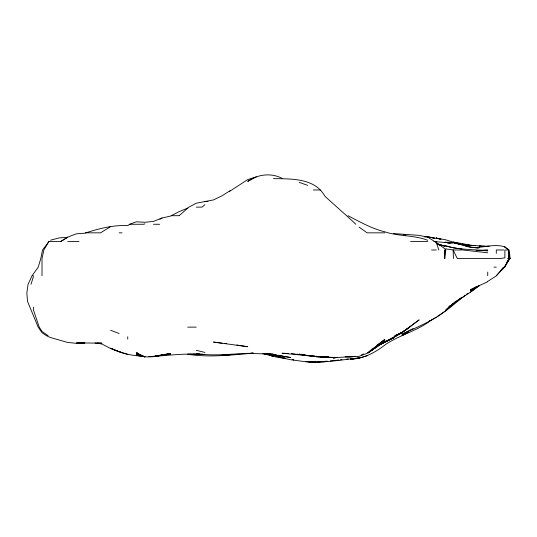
<?xml version="1.0" encoding="UTF-8"?>
<svg xmlns="http://www.w3.org/2000/svg" width="537" height="537" viewBox="0 0 537 537"><rect width="100%" height="100%" fill="white"/><g stroke="black" fill="none" stroke-linecap="round" stroke-linejoin="round"><path stroke-width="0.81" d="M444.435 258.552L444.878 250.054L445.784 249.98L444.878 258.552L444.878 249.98L445.784 249.98M31.032 284.268L33.442 276.474M49.055 241.408L42.53 249.98L40.792 258.552L38.234 267.124L32.113 275.696L28.052 284.268L26.85 292.84L27.521 301.411L38.167 327.127L42.014 332.658L46.383 335.699L50.585 337.578L67.729 342.458L76.301 343.324L84.873 343.049L77.08 342.881M500.491 271.044L504.874 266.916L509.311 258.552L508.512 249.98L504.874 246.839C493.496 243.301 482.092 248.497 470.587 247.356L477.601 247.846M504.874 266.916L509.324 258.552L508.512 249.98L504.874 249.98L504.874 257.861L499.672 258.552L457.323 258.552L453.127 249.98L444.878 248.759L436.306 242.536L427.734 237.2L419.162 235.354L393.446 233.561M508.761 254.659L509.324 258.552L504.874 266.365L509.459 258.552L508.834 254.659M506.545 263.029L509.459 258.552L508.754 256.216M506.713 263.029L509.935 258.552L508.418 260.244M496.544 275.696L503.525 267.124M506.982 261.935L510.15 258.552L509.15 249.98L504.874 247.181M496.302 275.662L504.518 267.124L501.585 269.923M229.447 191.467L247.732 179.58L256.303 176.841L247.732 181.412C257.666 174.297 271.017 172.592 282.019 178.304M179.157 215.666L188.883 207.128L196.3 203.214L213.444 199.932L222.016 195.824L230.588 190.373M204.872 204.657L202.026 207.128L196.3 207.128M320.2 356.816L333.443 357.669L359.159 356.32L367.731 353.031L384.875 339.35L378.384 344.271M454.02 302.841L455.738 301.411M369.57 351.185L372.02 349.238M452.141 304.365L453.443 303.338L452.127 304.325M452.141 304.419L462.015 297.297L454.094 302.861M371.027 350.09L378.894 344.271L384.875 340.894L376.303 345.962L378.927 344.271M449.489 306.345L450.812 305.331M470.587 292.094L479.158 285.536C468.653 294.524 455.859 300.364 445.838 309.983L453.443 303.479C439.514 318.642 420.055 325.556 402.018 334.283L413.181 328.55M42.014 275.696L42.014 258.552L43.853 249.98L48.961 241.408L60.909 241.408L67.729 237.132L76.301 233.823L84.873 233.192C98.546 228.695 113.186 224.808 127.732 225.641L129.592 224.265L136.304 221.801L144.876 222.298L153.441 221.412L162.013 218.029L170.585 216.069L179.157 211.645L187.728 208.061M430.855 320.374C417.276 330.852 400.119 334.86 385.841 344.271C375.632 352.232 363.891 358.917 350.587 359.159L359.159 357.944C341.337 359.743 323.328 363.421 305.392 361.414L315.521 362.045L307.728 361.763M465.304 295.196L446.979 309.983L437.621 316.32M466.613 294.256L467.928 293.309M477.185 286.322L470.587 290.806L477.185 286.463M379.928 344.66L367.805 352.843L380.934 344.271L402.018 332.739L380.773 344.271L393.446 337.511L384.875 342.002L393.446 337.82L385.586 341.451M487.73 281.401L496.302 275.911M428.432 321.643L429.842 320.757M60.909 241.408L67.729 237.247L59.157 237.911L50.585 240.193M110.588 226.621L100.573 232.836L85.423 232.836M477.017 286.416L470.587 290.168L479.158 285.765L470.587 289.691L487.73 281.724M436.306 317.179L431.171 320.119M380.532 344.271L384.875 341.78M428.419 321.69L429.795 320.904M159.872 219.21L162.013 218.029M393.446 337.431L396.575 335.699M402.018 335.699L408.449 332.148M144.876 223.815L143.782 224.265L129.592 224.265M361.461 354.903L363.764 354.017M359.159 358.092L350.587 359.092L359.159 358.085L367.731 355.581M158.12 355.46L170.585 354.064L153.441 356.642L170.585 353.386C159.274 355.017 146.93 360.347 136.304 353.568L144.876 356.843L136.304 354.917L142.533 356.011M153.441 356.662L162.013 355.038M355.266 356.34L350.587 357.004L345.137 356.843M253.484 353.158C231.715 354.87 209.437 357.749 187.728 354.266L197.858 354.151M336.565 357.387L333.443 357.79L336.565 357.414M156.562 355.716L155.005 355.917L156.562 355.722M338.901 360.018L330.329 360.931M340.458 359.817L342.015 359.622M424.613 237.005L427.734 236.609L434.742 238.22M317.105 362.032L320.327 361.676M346.694 359.119L348.251 358.951M317.105 361.992L320.327 361.663M204.872 201.65L207.987 201.368M230.588 354.561L222.016 355.259L239.16 354.185M250.195 353.279L252.659 353.091M324.872 361.3L327.214 361.139M316.3 362.26L307.728 361.461L316.3 362.24L324.872 361.743M250.067 353.333L253.182 353.151M479.937 250.504L487.73 250.108L479.158 250.376L481.501 250.49M273.447 178.633C291.262 178.915 314.971 177.969 324.872 196.213C335.108 205.577 345.727 214.76 355.883 224.265M331.886 357.367L333.443 357.42L316.3 356.669L328.772 357.051C318.83 357.233 308.856 356.313 299.163 354.125L307.728 355.46M204.094 354.514L187.728 354.245M324.872 357.118L328.772 357.253L320.978 356.81M253.182 353.568C234.233 353.151 215.136 356.649 196.3 353.574L200.2 353.997M313.326 189.984L320.314 189.984M171.229 215.699L179.13 215.699M153.441 224.265L159.697 224.265M119.16 232.836L122.04 232.836M384.875 232.836L367.06 232.836L359.159 227.117M67.729 241.408L79.026 241.408M410.59 241.408L427.734 241.408M431.573 249.98L436.306 249.98M453.443 249.98L462.015 249.98M503.646 249.98L496.302 249.98L496.302 253.37M507.499 258.552L508.432 258.552M509.311 258.552L510.15 258.552M493.986 267.124L496.302 267.124M32.113 275.696L33.442 275.696M187.728 327.127L196.233 327.127M137.056 352.843L137.653 352.843M285.134 357.991C277.656 358.112 270.48 355.514 263.338 353.635M315.521 362.119L307.728 362.032L290.591 359.723L282.019 357.911L274.226 355.219M253.182 353.474L247.732 353.346L273.447 354.212L264.875 353.93L273.447 354.695L290.591 357.521L278.119 355.239M148.769 356.514C164.624 356.051 180.358 353.453 196.3 354.292L193.186 354.145M489.288 246.201L479.158 246.134L480.722 246.201M288.248 353.433L282.019 353.239L307.728 355.648M444.878 242.368C456.772 241.234 467.378 248.222 479.158 247.819L470.587 247.356M76.301 342.868L102.017 343.177L97.338 342.895M331.107 357.373L333.443 357.467M483.058 250.571L487.73 250.799C473.412 249.302 458.759 249.974 444.878 245.657L453.443 247.846L462.015 249.114M476.044 250.39L478.38 250.504M318.642 356.716L308.513 355.729M325.65 356.843L328.772 357.078M318.642 356.628L314.742 356.279M224.352 343.391L226.695 343.579M447.214 242.791L449.55 242.979L444.878 242.221L452.664 243.033M312.406 355.796L314.742 355.991M484.616 246.228L470.587 245.322L473.708 245.704M262.533 353.581L264.875 353.809M264.875 353.601L267.99 353.903M270.326 354.131L273.447 354.44M462.015 244.912L470.587 245.785L455.007 243.402M291.369 353.581L295.263 353.984M296.82 354.145L307.728 355.561M310.071 355.803L313.185 356.118M403.576 234.709L405.912 234.964M487.73 252.779L462.74 249.98M447.214 242.623L450.328 242.959M201.758 354.165L204.094 354.413M142.533 356.078L136.304 355.407L142.533 356.145C131.471 355.669 120.463 353.299 110.588 348.164L119.16 351.641L110.588 348.513L102.017 344.042L95.002 342.908M451.107 243.033L434.144 241.516M283.576 357.944L285.134 358.125M465.136 244.637L462.015 244.234L475.265 245.704M466.693 244.838L469.029 245.141M222.016 343.203L213.444 342.056L247.732 346.714L239.938 345.519M264.875 353.715L273.447 354.917L269.547 354.091M434.144 241.529L436.306 241.872L434.138 241.408M275.004 354.709L276.562 354.97M430.849 237.596L427.734 237.032L444.878 239.576L455.785 242.885L453.443 242.059L459.679 243.509M432.406 237.878L433.963 238.16M236.877 344.976L239.16 345.405M456.564 243.026L453.443 242.442L462.015 243.469L469.808 245.167M437.863 244.496L440.199 245.047M441.756 245.422L444.878 246.161L437.084 243.65M465.136 246.04L469.808 247.195M196.3 350.305L204.872 352.433M266.433 353.534L282.019 357.535L278.119 356.36M127.732 354.4L119.16 351.581L122.201 352.843M274.226 355.185L276.562 355.89M427.734 240.261C414.027 234.998 398.843 236.515 384.875 231.836C371.745 228.634 359.884 221.902 347.996 215.699M299.163 182.318L307.728 185.386M437.863 238.616L436.306 238.052L440.978 239.294L436.306 238.079L437.863 238.582M110.588 330.268L119.16 333.49M144.876 356.984L136.304 352.843L144.876 356.971M48.055 335.699L42.014 331.43L39.214 327.127L33.442 309.983L33.442 307.137M436.306 242.536L438.81 249.98M453.127 249.98L453.443 258.552M504.874 246.839L504.874 247.302M487.73 272.111L487.73 275.696M127.732 336.733L127.732 339.089M410.59 326.382L402.018 332.611L394.782 335.699L402.018 332.443L409.818 327.127L402.018 332.369L395.715 335.699L402.018 332.443L419.162 319.857L410.59 326.382M450.838 305.385L448.878 306.916L450.838 305.425M376.303 347.03L368.174 352.843L376.303 347.056M393.446 337.82L385.586 341.485L393.446 337.847M337.343 357.367L333.443 357.978L337.343 357.387M453.443 242.563L444.878 242.523L453.443 242.69L462.015 244.751L453.443 242.563M318.642 356.514L316.3 356.293L318.642 356.514M293.705 359.797L292.148 359.508L293.705 359.817M444.878 245.946L437.863 244.456L444.878 245.946M273.447 356.407L268.769 354.574L273.447 356.467M508.579 253.102L508.331 251.538L508.532 253.102"/></g></svg>
